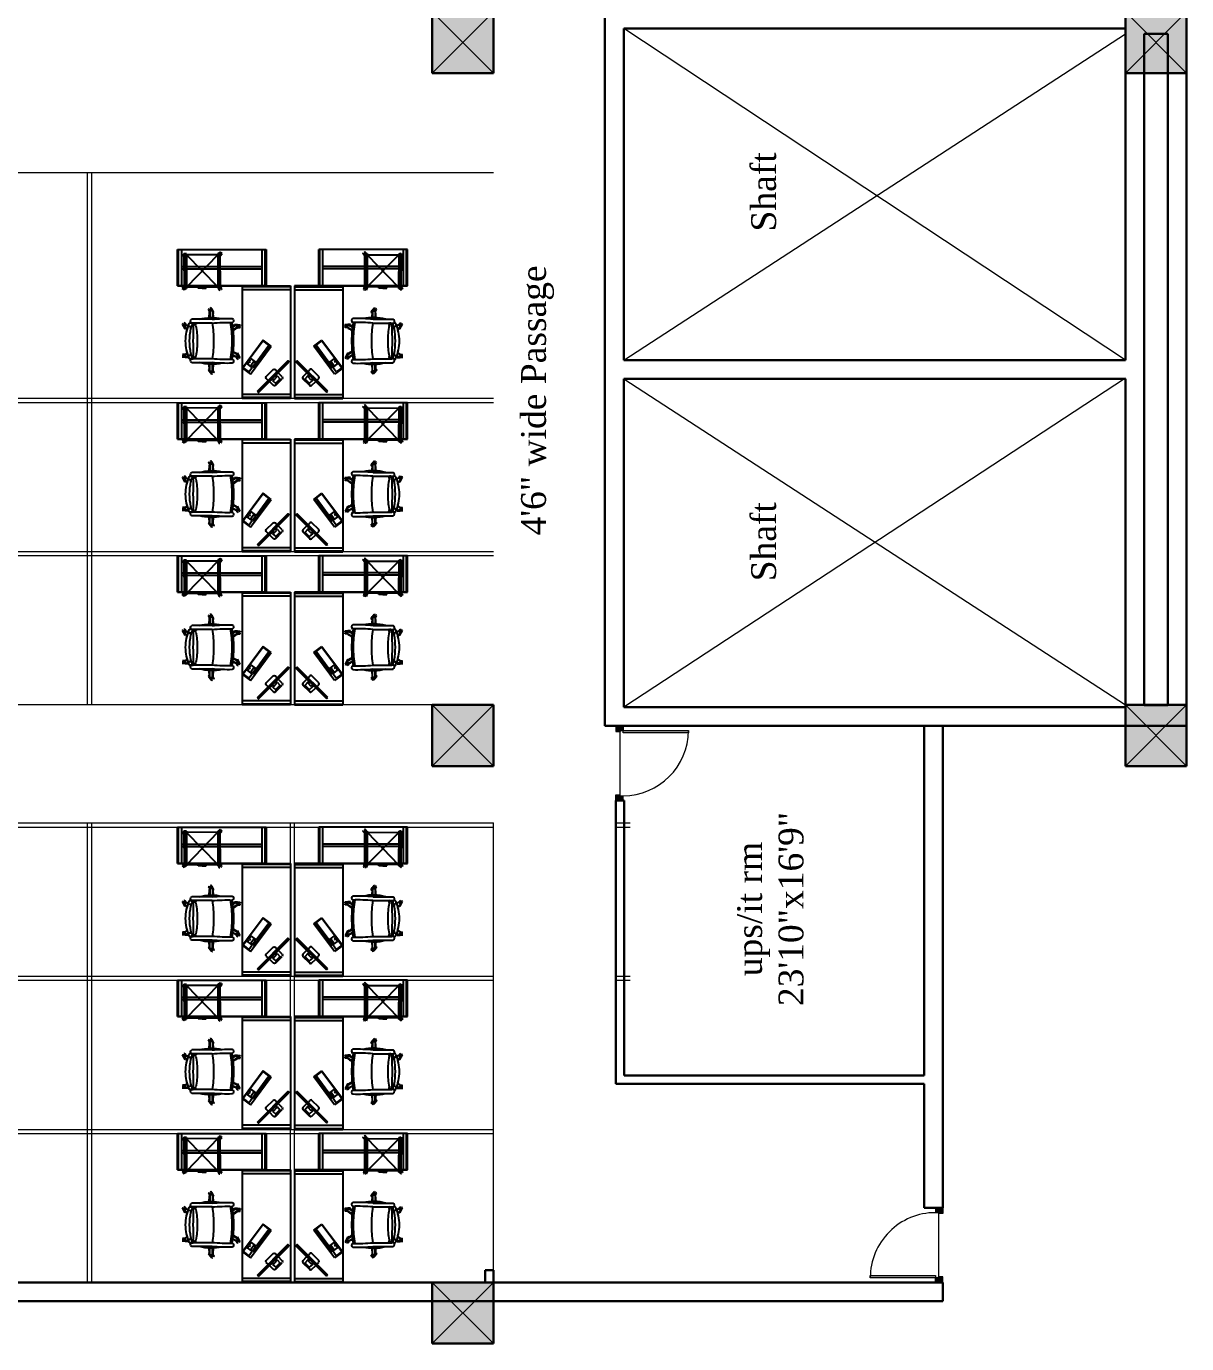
# Model space of a CAD drawing. Header units: inches. Extents: x 327481 to 195042051, y -335014 to 44773228.
# Drawn here: x 362071 to 362632, y -328941 to -328304 of the extents above; entities that cross this region are included whole.
import ezdxf

# ---------------------------------------------------------------- set-up
doc = ezdxf.new("R2010")
doc.units = ezdxf.units.IN
doc.header["$MEASUREMENT"] = 0
for name, color, linetype in [('cad-block.com', 250, 'Continuous'), ('center', 146, 'Continuous'), ('PARTITION', 174, 'Continuous'), ('PATHWAY', 19, 'Continuous')]:
    doc.layers.add(name, color=color, linetype=linetype)
for name, color, linetype, lineweight in [('column 1', 146, 'Continuous', 30), ('DOOR', 47, 'Continuous', 9), ('ele1', 1, 'Continuous', 13), ('furniture', 251, 'Continuous', 13), ('TEXT', 7, 'Continuous', 0), ('WALL', 12, 'Continuous', 30)]:
    doc.layers.add(name, color=color, linetype=linetype, lineweight=lineweight)
doc.styles.get("Standard").update_dxf_attribs({"font": 'times.ttf', "height": 12})

# ---------------------------------------------------------------- blocks, each defined once
blk = doc.blocks.new('RTU')
at = {"layer": 'DOOR'}
for points in [[(2799511, -182811), (2799511, -182874), (2799551, -182874), (2799551, -182886), (2799611, -182886), (2799611, -182811)], [(2798637, -183716, 0.009156), (2798637, -183748), (2799511, -183748), (2799511, -183716)], [(2799611, -183811), (2799611, -183736), (2799551, -183736), (2799551, -183748), (2799511, -183748), (2799511, -183811)]]:
    blk.add_hatch(color=256, dxfattribs=at).paths.add_polyline_path(points)
at = {"layer": 'DOOR', "ltscale": 300}
for p, q in [((2799511, -182811), (2799511, -182874)), ((2799611, -182811), (2799511, -182811)), ((2799551, -182874), (2799511, -182874)), ((2799551, -182874), (2799551, -182886)), ((2799611, -182886), (2799551, -182886)), ((2799551, -182886), (2799551, -183736)), ((2799611, -182811), (2799611, -182886)), ((2798637, -183748), (2798637, -183716)), ((2798637, -183716), (2799511, -183716)), ((2799511, -183748), (2798637, -183748)), ((2799511, -183716), (2799511, -183748)), ((2799511, -183811), (2799511, -183748)), ((2799551, -183748), (2799511, -183748)), ((2799611, -183811), (2799511, -183811)), ((2799611, -183736), (2799551, -183736)), ((2799551, -183748), (2799551, -183736)), ((2799611, -183811), (2799611, -183736))]:
    blk.add_line(p, q, dxfattribs=at)
blk.add_arc((2799511, -183748), 874, 90, 180, dxfattribs=at)
blk = doc.blocks.new('COLUMN1')
at = {"layer": 'column 1'}
h = blk.add_hatch(color=256, dxfattribs=at)
h.paths.add_polyline_path([(1, 1), (0, 1), (0.5, 0.5)])
h.paths.add_polyline_path([(1, 1), (0.5, 0.5), (1, 0)])
h.paths.add_polyline_path([(0.5, 0.5), (0, 0), (1, 0)])
h.paths.add_polyline_path([(0.5, 0.5), (0, 1), (0, 0)])
at = {"layer": 'column 1', "lineweight": 0, "ltscale": 0.3}
for p, q in [((0, 1), (1, 0)), ((0, 0), (1, 1))]:
    blk.add_line(p, q, dxfattribs=at)
at = {"layer": 'column 1', "ltscale": 0.3}
for p, q in [((1, 1), (0, 1)), ((0, 1), (0, 0)), ((1, 0), (1, 1)), ((0, 0), (1, 0))]:
    blk.add_line(p, q, dxfattribs=at)
blk = doc.blocks.new('HFGHGF')
at = {"layer": 'DOOR'}
for points in [[(341497.25, -325932.88), (341499.52, -325932.88), (341499.52, -325931.44), (341499.95, -325931.44), (341499.95, -325929.28), (341497.25, -325929.28)], [(341533.25, -325929.28), (341530.55, -325929.28), (341530.55, -325931.44), (341530.98, -325931.44), (341530.98, -325932.88), (341533.25, -325932.88)]]:
    blk.add_hatch(color=256, dxfattribs=at).paths.add_polyline_path(points)
h = blk.add_hatch(color=256, dxfattribs=at)
edge = h.paths.add_edge_path()
edge.add_line((341530.98, -325932.88), (341529.83, -325932.88))
edge.add_line((341529.83, -325932.88), (341529.83, -325964.32))
edge.add_ellipse((341530.98, -325932.88), major_axis=(22.25, 22.25), ratio=1, start_angle=222.90175, end_angle=225)
edge.add_line((341530.98, -325964.34), (341530.98, -325932.88))
at = {"layer": 'DOOR', "ltscale": 300}
for p, q in [((341497.25, -325929.28), (341499.95, -325929.28)), ((341497.25, -325929.28), (341497.25, -325932.88)), ((341499.95, -325929.28), (341499.95, -325931.44)), ((341533.25, -325929.28), (341530.55, -325929.28)), ((341530.55, -325929.28), (341530.55, -325931.44)), ((341533.25, -325929.28), (341533.25, -325932.88)), ((341497.25, -325932.88), (341499.52, -325932.88)), ((341499.52, -325931.44), (341499.95, -325931.44)), ((341499.52, -325931.44), (341499.52, -325932.88)), ((341499.95, -325931.44), (341530.55, -325931.44)), ((341529.83, -325964.34), (341529.83, -325932.88)), ((341529.83, -325932.88), (341530.98, -325932.88)), ((341530.98, -325931.44), (341530.55, -325931.44)), ((341530.98, -325931.44), (341530.98, -325932.88)), ((341533.25, -325932.88), (341530.98, -325932.88)), ((341530.98, -325932.88), (341530.98, -325964.34)), ((341530.98, -325964.34), (341529.83, -325964.34))]:
    blk.add_line(p, q, dxfattribs=at)
blk.add_ellipse((341530.98, -325932.88), major_axis=(22.25, 22.25), ratio=1, start_param=2.356194, end_param=3.926991, dxfattribs=at)
blk = doc.blocks.new('furn040')
at = {"color": 0, "linetype": 'ByBlock', "ltscale": 100}
for p, q in [((-1394, 0), (-1394, -600)), ((-1394, 0), (-1394, -600)), ((6, 0), (-1394, 0)), ((6, 0), (-1394, 0)), ((-1382, 0), (-1382, -600)), ((-1344, 0), (-1344, -600)), ((-44, 0), (-44, -600)), ((-6, 0), (-6, -600)), ((6, -600), (6, 0)), ((-1089, -496), (-744, -238)), ((-957, -407), (-773, -270)), ((-763, -283), (-948, -420)), ((-944, -426), (-730, -267)), ((-773, -270), (-763, -283)), ((-755, -259), (-744, -250)), ((-747, -270), (-755, -259)), ((-735, -262), (-747, -270)), ((-744, -238), (-668, -340)), ((-744, -250), (-735, -262)), ((-730, -267), (-676, -339)), ((456, -300), (6, -300)), ((6, -300), (456, -300)), ((6, -300), (6, -700)), ((6, -700), (6, -300)), ((6, -312), (456, -312)), ((416, -300), (446, -300)), ((456, -700), (456, -300)), ((-1063, -517), (-1007, -475)), ((-668, -340), (-1014, -597)), ((-1013, -450), (-967, -415)), ((-1004, -462), (-1013, -450)), ((-1007, -475), (-954, -546)), ((-958, -427), (-1004, -462)), ((-1001, -470), (-949, -432)), ((-985, -492), (-1001, -470)), ((-933, -454), (-985, -492)), ((-967, -415), (-958, -427)), ((-948, -420), (-957, -407)), ((-949, -432), (-933, -454)), ((-890, -499), (-944, -426)), ((-676, -339), (-890, -499)), ((6, -350), (456, -350)), ((6, -410), (6, -440)), ((216, -700), (216, -350)), ((246, -700), (246, -350)), ((6, -600), (-1394, -600)), ((-1014, -597), (-1089, -496)), ((-1010, -588), (-1063, -517)), ((-954, -546), (-1010, -588)), ((-956, -531), (-939, -518)), ((-950, -540), (-956, -531)), ((-900, -503), (-950, -540)), ((-947, -508), (-932, -497)), ((-939, -518), (-947, -508)), ((-932, -497), (-924, -507)), ((-924, -507), (-907, -494)), ((-907, -494), (-900, -503)), ((-904, -660), (-898, -649)), ((-898, -649), (-888, -655)), ((-888, -629), (-893, -639)), ((-893, -639), (-883, -645)), ((-856, -643), (-888, -629)), ((-883, -645), (-873, -650)), ((-880, -669), (-850, -652)), ((-826, -661), (-856, -643)), ((-850, -652), (-814, -714)), ((-506, -652), (-542, -714)), ((-510, -626), (-499, -626)), ((-510, -657), (-510, -626)), ((-506, -652), (-476, -669)), ((-499, -626), (-498, -637)), ((-498, -637), (-498, -649)), ((-487, -625), (-487, -637)), ((-476, -625), (-487, -625)), ((-487, -637), (-486, -648)), ((-472, -659), (-476, -625)), ((-877, -675), (-904, -660)), ((-888, -655), (-878, -660)), ((-880, -669), (-852, -718)), ((-838, -668), (-832, -671)), ((-832, -671), (-826, -661)), ((-476, -669), (-505, -718)), ((-484, -688), (-484, -695)), ((-484, -695), (-473, -694)), ((-473, -694), (-472, -659)), ((6, -1400), (6, -700)), ((6, -700), (6, -1400)), ((216, -1350), (216, -700)), ((246, -1350), (246, -700)), ((456, -1400), (456, -700)), ((-1089, -975), (-1082, -966)), ((-1064, -998), (-1089, -975)), ((-1082, -966), (-1073, -973)), ((-1067, -948), (-1074, -957)), ((-1074, -957), (-1066, -964)), ((-1073, -973), (-1065, -980)), ((-1044, -965), (-1067, -948)), ((-1066, -964), (-1057, -972)), ((-1052, -1001), (-1052, -966)), ((-1052, -966), (-968, -966)), ((-948, -973), (-948, -1222)), ((-900, -973), (-900, -1208)), ((-456, -973), (-456, -1208)), ((-409, -973), (-409, -1222)), ((-305, -966), (-388, -966)), ((-331, -960), (-324, -950)), ((-325, -964), (-331, -960)), ((-324, -950), (-294, -968)), ((-305, -966), (-305, -1001)), ((-294, -968), (-266, -988)), ((-47, -887), (-44, -876)), ((-23, -895), (-47, -887)), ((-44, -876), (-34, -879)), ((-38, -856), (-41, -866)), ((-41, -866), (-31, -869)), ((-8, -863), (-38, -856)), ((-34, -879), (-24, -882)), ((-31, -869), (-23, -871)), ((-23, -870), (407, -872)), ((-23, -900), (-23, -870)), ((-23, -880), (407, -882)), ((407, -902), (-23, -900)), ((-10, -1290), (-8, -900)), ((392, -902), (-10, -1290)), ((12, -870), (-8, -863)), ((-8, -900), (390, -1292)), ((380, -872), (407, -848)), ((392, -902), (390, -1292)), ((406, -863), (399, -870)), ((414, -856), (406, -863)), ((414, -871), (406, -878)), ((407, -848), (414, -856)), ((407, -894), (429, -871)), ((407, -872), (407, -902)), ((407, -894), (407, -894)), ((421, -864), (414, -871)), ((429, -871), (421, -864)), ((-1036, -1019), (-1064, -998)), ((-1052, -1001), (-968, -1001)), ((-1038, -1003), (-1029, -1011)), ((-1038, -1003), (-1038, -1003)), ((-1029, -1011), (-1036, -1019)), ((-305, -1001), (-388, -1001)), ((-311, -1002), (-285, -1017)), ((-288, -1001), (-298, -995)), ((-282, -991), (-291, -985)), ((-279, -1007), (-288, -1001)), ((-285, -1017), (-279, -1007)), ((-272, -998), (-282, -991)), ((-266, -988), (-272, -998)), ((-24, -1045), (-9, -1045)), ((-24, -1095), (-24, -1045)), ((-24, -1095), (-24, -1095)), ((-24, -1095), (-24, -1095)), ((-24, -1095), (-24, -1145)), ((-884, -1273), (-884, -1308)), ((-872, -1273), (-884, -1273)), ((-884, -1308), (-881, -1343)), ((-880, -1299), (-862, -1268)), ((-850, -1316), (-880, -1299)), ((-872, -1280), (-872, -1273)), ((-850, -1316), (-829, -1279)), ((-525, -1296), (-530, -1307)), ((-530, -1307), (-500, -1324)), ((-506, -1316), (-528, -1279)), ((-519, -1300), (-525, -1296)), ((-476, -1299), (-506, -1316)), ((-476, -1299), (-494, -1268)), ((-479, -1293), (-453, -1308)), ((-468, -1313), (-478, -1308)), ((-453, -1308), (-458, -1318)), ((-25, -1298), (-47, -1321)), ((405, -1292), (-25, -1290)), ((-25, -1320), (-25, -1290)), ((-24, -1145), (-9, -1145)), ((405, -1292), (405, -1322)), ((-870, -1331), (-870, -1319)), ((-869, -1342), (-870, -1331)), ((-858, -1330), (-859, -1319)), ((-858, -1342), (-858, -1330)), ((-846, -1311), (-846, -1341)), ((-500, -1324), (-469, -1339)), ((-474, -1323), (-483, -1318)), ((-463, -1328), (-474, -1323)), ((-469, -1339), (-463, -1328)), ((-458, -1318), (-468, -1313)), ((-47, -1321), (-39, -1328)), ((-39, -1328), (-32, -1321)), ((-32, -1321), (-25, -1314)), ((-32, -1336), (-24, -1328)), ((-25, -1343), (-32, -1336)), ((405, -1312), (-25, -1310)), ((2, -1320), (-25, -1343)), ((405, -1322), (-25, -1320)), ((-24, -1328), (-17, -1321)), ((6, -1350), (456, -1350)), ((6, -1388), (456, -1388)), ((6, -1400), (456, -1400)), ((370, -1322), (389, -1328)), ((413, -1322), (405, -1320)), ((416, -1312), (406, -1310))]:
    blk.add_line(p, q, dxfattribs=at)
at = {"color": 0, "linetype": 'ByBlock'}
for p, q in [((-1314, -394), (-941, -20)), ((-1160, -134), (-1158, -136)), ((-1159, -134), (-1157, -136)), ((-1112, -166), (-1154, -129)), ((-1123, -102), (-1073, -152)), ((-933, -21), (-941, -20)), ((-1233, -211), (-1182, -262)), ((-1169, -222), (-1205, -180)), ((-1201, -175), (-1199, -177)), ((-1200, -175), (-1199, -176)), ((-1168, -276), (-1144, -300)), ((-1165, -204), (-1144, -224)), ((-1165, -204), (-1149, -220)), ((-1165, -204), (-1165, -204)), ((-1163, -206), (-1129, -172)), ((-1131, -170), (-1130, -169)), ((-1131, -170), (-1110, -190)), ((-1130, -169), (-1115, -185)), ((-1059, -167), (-1034, -191)), ((-1313, -401), (-1314, -394))]:
    blk.add_line(p, q, dxfattribs=at)
for points in [[(-1303, -411), (-923, -31), (-933, -21), (-1313, -401), (-1303, -411)], [(-1233, -187), (-1148, -102)], [(-1205, -180), (-1154, -129)], [(-1199, -177), (-1157, -136)], [(-1199, -176), (-1158, -136)], [(-1119, -300), (-1034, -215)]]:
    blk.add_lwpolyline(points, dxfattribs=at)
for points in [[(-1169, -222, 0.263666), (-1159, -227), (-1156, -226), (-1149, -220)], [(-1112, -166, -0.263666), (-1107, -175), (-1108, -179), (-1115, -185)]]:
    blk.add_lwpolyline(points, format="xyb", dxfattribs=at)
for centre, radius in [((-1200, -160), 1.73), ((-1190, -150), 1.73), ((-1180, -139), 1.73), ((-1170, -129), 1.73), ((-1159, -119), 1.73), ((-1230, -190), 1.73), ((-1220, -180), 1.73), ((-1210, -170), 1.73), ((-1144, -242), 1.14), ((-1093, -191), 1.14)]:
    blk.add_circle(centre, radius, dxfattribs=at)
at = {"color": 0, "linetype": 'ByBlock', "ltscale": 100}
blk.add_circle((191, -1096), 5, dxfattribs=at)
at = {"color": 0, "linetype": 'ByBlock', "ltscale": 0.7}
blk.add_circle((191, -1096), 5, dxfattribs=at)
at = {"color": 0, "linetype": 'ByBlock'}
for centre, start, end in [((-1135, -114), 45, 135), ((-1220, -199), 135, 225), ((-1131, -288), 225, 315), ((-1046, -203), 315, 45)]:
    blk.add_arc(centre, 17.2, start, end, dxfattribs=at)
at = {"color": 0, "linetype": 'ByBlock', "ltscale": 100}
for centre, radius, start, end in [((-865, -660), 13.3, 30, 210), ((-2492, -1909), 2069, 35.3389, 37.4478), ((1136, -1909), 2069, 142.5522, 144.6611), ((-491, -660), 13.3, 330, 150), ((-931, -730), 25, 23.3646, 166.0119), ((1175, -781), 2131, 178.4583, 185.1431), ((1253, -780), 2162, 178.4274, 185.1186), ((-678, -2045), 1318, 90, 100.0809), ((-678, -2045), 1338, 90, 99.9112), ((1031, 124), 2069, 202.5522, 204.0646), ((-865, -660), 5.78, 30, 210), ((-678, -2045), 1338, 80.0888, 90), ((-678, -2045), 1318, 79.9191, 90), ((-2387, 124), 2069, 335.9354, 337.4478), ((-491, -660), 5.78, 330, 150), ((-2610, -780), 2162, 354.8814, 1.5726), ((-425, -730), 25, 13.9881, 156.6354), ((-2531, -781), 2131, 354.8569, 1.5417), ((-1052, -984), 13.3, 90, 270), ((-1052, -984), 5.78, 90, 270), ((-784, -3018), 2069, 95.1232, 97.4478), ((-366, -974), 602, 167.935, 195.1126), ((-678, -2271), 1318, 90, 99.7142), ((-678, -2271), 1318, 80.2858, 90), ((-990, -974), 602, 344.8874, 12.065), ((-573, -3018), 2069, 82.5522, 84.8768), ((-305, -984), 13.3, 270, 90), ((-305, -984), 5.78, 270, 90), ((-12, -880), 12.1, 154.715, 204.8272), ((-12, -880), 12.1, 55.7375, 123.8046), ((395, -882), 12.1, 55.7375, 123.8046), ((-784, 1050), 2069, 262.5522, 264.9), ((-573, 1050), 2069, 275.1, 277.4478), ((-923, -1216), 25, 193.9881, 271.9852), ((-925, -1216), 25.7, 268.5806, 17.7975), ((-874, -1224), 36.8, 198.6123, 238.7576), ((-882, -1239), 20.1, 67.8258, 236.3114), ((-877, -1148), 28.4, 210.9998, 288.2701), ((-846, -1178), 54.2, 179.478, 228.8422), ((-859, -1165), 43, 196.9411, 273.1092), ((-679, -774), 527, 245.9635, 270.0368), ((1031, -2092), 2069, 156.4846, 157.4478), ((-865, -1307), 13.3, 150, 330), ((-821, -1142), 94.8, 235.4751, 262.4619), ((-865, -1307), 5.78, 150, 330), ((-701, -1942), 785, 88.3552, 102.2414), ((-841, -1255), 20.1, 67.8258, 236.3114), ((-802, -3862), 2654, 87.3318, 91.193), ((-2492, -58), 2069, 322.5522, 323.7681), ((-667, -325), 926, 259.6746, 269.3108), ((-555, -3862), 2654, 88.807, 92.6682), ((-689, -325), 926, 270.6892, 280.3254), ((-678, -774), 527, 269.9632, 294.0365), ((-655, -1942), 785, 77.7586, 91.6448), ((1136, -58), 2069, 216.2319, 217.4478), ((-536, -1142), 94.8, 277.5381, 304.5249), ((-516, -1255), 20.1, 303.6886, 112.1742), ((-491, -1307), 13.3, 210, 30), ((-497, -1165), 43, 266.8908, 343.0589), ((-491, -1307), 5.78, 210, 30), ((-2387, -2092), 2069, 22.5522, 23.5154), ((-480, -1148), 28.4, 251.7299, 329.0002), ((-474, -1239), 20.1, 303.6886, 112.1742), ((-510, -1178), 54.2, 311.1578, 0.522), ((-482, -1224), 36.8, 301.2424, 341.3877), ((-431, -1216), 25.7, 162.2025, 271.4194), ((-433, -1216), 25, 268.0148, 346.0119), ((394, -1312), 12.1, 334.715, 24.8272), ((-13, -1310), 12.1, 235.7375, 303.8046), ((394, -1312), 12.1, 235.7375, 303.8046)]:
    blk.add_arc(centre, radius, start, end, dxfattribs=at)

msp = doc.modelspace()

# ---------------------------------------------------------------- linework, layer by layer
at = {"layer": 'ele1', "ltscale": 0.3}
for p, q in [((362602.27, -328465.457), (362359.97, -328305.267)), ((362359.97, -328465.457), (362602.27, -328307.892)), ((362602.27, -328474.194), (362359.97, -328633.092)), ((362359.97, -328474.517), (362602.289, -328632.067))]:
    msp.add_line(p, q, dxfattribs=at)
at = {"layer": 'furniture'}
msp.add_line((362292.99, -328911.088), (362296.987, -328911.088), dxfattribs=at)
at = {"layer": 'PARTITION', "lineweight": 0}
for p, q in [((362100.998, -328632.067), (362100.998, -328374.784)), ((362102.998, -328632.067), (362102.998, -328374.784)), ((362296.998, -328484.067), (361453.05, -328484.067)), ((362296.998, -328486.067), (361453.05, -328486.067)), ((362296.998, -328558.067), (361453.05, -328558.067)), ((362296.998, -328560.067), (361453.05, -328560.067)), ((362296.998, -328632.067), (361453.05, -328632.067)), ((361486.594, -328689.088), (362296.998, -328689.088)), ((361486.594, -328691.088), (362296.998, -328691.088)), ((362100.998, -328911.088), (362100.998, -328689.088)), ((362102.998, -328911.088), (362102.998, -328689.088)), ((362198.998, -328911.088), (362198.998, -328689.088)), ((362200.998, -328911.088), (362200.998, -328689.088)), ((362296.998, -328911.088), (362296.998, -328689.088)), ((362356.116, -328689.088), (362363.002, -328689.088)), ((362356.116, -328691.088), (362363.002, -328691.088)), ((361486.594, -328763.088), (362296.998, -328763.088)), ((361486.594, -328765.088), (362296.998, -328765.088)), ((362356.116, -328763.088), (362363.002, -328763.088)), ((362356.116, -328765.088), (362363.002, -328765.088)), ((361486.594, -328837.088), (362296.998, -328837.088)), ((361486.594, -328839.088), (362296.998, -328839.088))]:
    msp.add_line(p, q, dxfattribs=at)
at = {"layer": 'PATHWAY', "lineweight": 0}
msp.add_line((361754.128, -328374.784), (362296.998, -328374.784), dxfattribs=at)
at = {"layer": 'WALL'}
for p, q in [((362350.91, -328642.167), (362350.91, -328296.207)), ((362631.833, -328641.142), (362631.83, -328303.15)), ((362359.97, -328465.457), (362359.97, -328305.267)), ((362359.97, -328305.267), (362602.289, -328305.267)), ((362602.289, -328465.457), (362602.289, -328306.301)), ((362611.33, -328307.892), (362611.33, -328632.082)), ((362611.33, -328307.892), (362622.773, -328307.892)), ((362622.773, -328307.892), (362622.773, -328632.082)), ((362292.994, -328326.784), (362296.998, -328326.784)), ((362359.97, -328465.457), (362602.27, -328465.457)), ((362359.97, -328633.092), (362359.97, -328474.517)), ((362359.97, -328474.517), (362602.27, -328474.517)), ((362602.289, -328632.067), (362602.289, -328474.517)), ((362359.97, -328633.092), (362602.289, -328633.092)), ((362602.289, -328632.082), (362602.289, -328632.067)), ((362611.33, -328632.082), (362622.773, -328632.082)), ((362350.91, -328642.167), (362631.833, -328642.167)), ((362505.036, -328642.167), (362505.036, -328811.087)), ((362514.096, -328875.087), (362514.096, -328642.167)), ((362622.773, -328661.611), (362631.833, -328661.611)), ((362356.116, -328815.087), (362356.116, -328678.167)), ((362356.116, -328678.167), (362360.116, -328678.167)), ((362360.116, -328811.087), (362360.116, -328678.167)), ((362505.036, -328811.087), (362360.116, -328811.087)), ((362505.036, -328815.087), (362356.116, -328815.087)), ((362505.036, -328815.087), (362505.036, -328875.087)), ((362514.096, -328875.087), (362505.036, -328875.087)), ((362292.998, -328911.087), (362292.998, -328905.087)), ((362296.998, -328905.087), (362292.998, -328905.087)), ((362296.998, -328920.393), (362296.998, -328905.087)), ((362514.096, -328911.087), (361562.459, -328911.087)), ((362514.096, -328920.068), (362514.096, -328911.087)), ((362514.096, -328920.068), (361571.196, -328920.068)), ((362505.036, -328920.068), (361571.256, -328920.068))]:
    msp.add_line(p, q, dxfattribs=at)

# ---------------------------------------------------------------- block references
at = {"layer": 'cad-block.com', "yscale": 0.0389195758130585, "zscale": 0.0389195758130585}
for p, xscale, rotation in [((362198.998, -328429.813), -0.0389195758130585, 270), ((362200.998, -328429.813), 0.0389195758130585, 90), ((362198.998, -328503.813), -0.0389195758130585, 270), ((362200.998, -328503.813), 0.0389195758130585, 90), ((362198.998, -328577.813), -0.0389195758130585, 270), ((362200.998, -328577.813), 0.0389195758130585, 90), ((362198.998, -328708.834), -0.0389195758130585, 270), ((362200.998, -328708.834), 0.0389195758130585, 90), ((362198.998, -328782.834), -0.0389195758130585, 270), ((362200.998, -328782.834), 0.0389195758130585, 90), ((362198.998, -328856.834), -0.0389195758130585, 270), ((362200.998, -328856.834), 0.0389195758130585, 90)]:
    msp.add_blockref('furn040', p, dxfattribs=dict(at, xscale=xscale, rotation=rotation))
at = {"layer": 'center', "yscale": 29.5434782608645, "zscale": 39.3913043478359}
for p, xscale, rotation in [((362296.998, -328326.784), 29.5434782608645, 90), ((362267.454, -328661.611), -29.5434782608645, 270), ((362602.289, -328661.611), -29.5434782608645, 270), ((362267.454, -328940.631), -29.5434782608645, 270)]:
    msp.add_blockref('COLUMN1', p, dxfattribs=dict(at, xscale=xscale, rotation=rotation))
at = {"layer": 'center', "lineweight": 25, "xscale": 29.5434782608645, "yscale": 29.5434782608645, "zscale": 39.3913043478359, "rotation": 90}
msp.add_blockref('COLUMN1', (362631.833, -328326.784), dxfattribs=at)
at = {"layer": 'DOOR', "xscale": 0.03599999996367842, "yscale": 0.03599999996367842, "zscale": 0.03599999996367842, "rotation": 180}
msp.add_blockref('RTU', (463142.101, -335259.373), dxfattribs=at)
at = {"layer": 'furniture', "rotation": 270}
msp.add_blockref('HFGHGF', (688443.374, 12622.162), dxfattribs=at)

# ---------------------------------------------------------------- texts
at = {"layer": 'TEXT', "color": 0, "char_height": 12, "width": 37.42754, "attachment_point": 1, "rotation": 90}
for insert in [(362421.509, -328403.318), (362421.509, -328572.32)]:
    msp.add_mtext('Shaft', dxfattribs=dict(at, insert=insert))
at = {"layer": 'TEXT', "linetype": 'ByBlock', "lineweight": 30, "char_height": 12, "attachment_point": 2, "rotation": 90}
for s, insert, width in [('4\'6" wide Passage', (362310.381, -328484.94), 357.74515), ('ups/it rm \\P23\'10"x16\'9"', (362414.731, -328730.648), 186.36533)]:
    msp.add_mtext(s, dxfattribs=dict(at, insert=insert, width=width))

doc.saveas('drawing.dxf')
